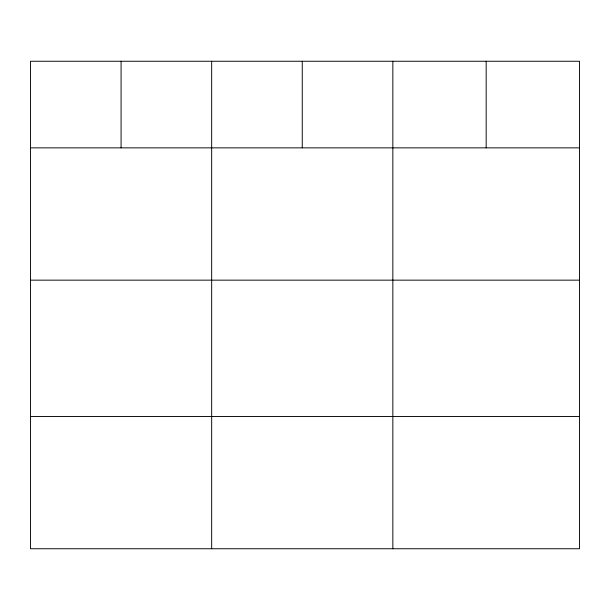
<?xml version="1.0" encoding="UTF-8"?>
<svg xmlns="http://www.w3.org/2000/svg" width="610" height="610" viewBox="0 0 610 610"><rect width="100%" height="100%" fill="white"/><g stroke="black" fill="none" stroke-linecap="round" stroke-linejoin="round"><path stroke-width="0.91" d="M579.5 147.856L579.5 548.748L30.5 548.748L30.5 61.252L579.5 61.252L579.5 147.856L30.5 147.856M30.5 280.15L579.5 280.15M30.5 416.455L579.5 416.455M486.17 61.252L486.17 147.856M392.84 61.252L392.84 548.748M302.255 61.252L302.255 147.856M211.67 61.252L211.67 548.748M121.085 61.252L121.085 147.856"/></g></svg>
